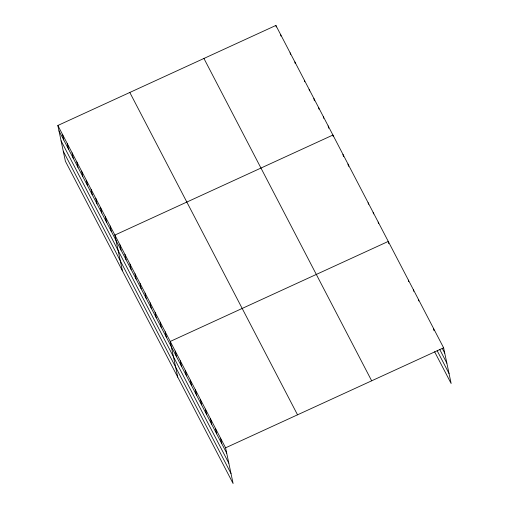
<?xml version="1.0" encoding="UTF-8"?>
<svg xmlns="http://www.w3.org/2000/svg" width="509" height="509" viewBox="0 0 509 509"><rect width="100%" height="100%" fill="white"/><g stroke="black" fill="none" stroke-linecap="round" stroke-linejoin="round"><path stroke-width="0.76" d="M57.854 125.475L225.582 447.825L233.109 483.55L65.381 161.2L57.854 125.475L275.891 25.45L443.619 347.8L451.146 383.525L434.61 351.751M225.582 447.825L443.619 347.8M442.226 348.315L444.745 353.151M439.668 349.359L446.857 363.171M437.174 350.707L449.033 373.504M203.937 58.459L371.665 380.808M129.808 92.466L297.53 414.816M58.98 130.819L226.709 453.169M61.093 140.84L228.821 463.196M63.269 151.173L230.997 473.523M433.553 328.458L434.037 330.755M418.455 299.451L418.78 300.978M413.429 289.78L413.747 291.307M408.396 280.109L408.714 281.636M388.749 243.716L388.265 241.425L170.229 341.45L177.762 377.175M378.206 222.083L378.524 223.61M373.173 212.412L373.491 213.939M368.141 202.741L368.459 204.268M348.016 164.063L348.493 166.354M342.983 154.392L343.467 156.683M333.242 136.577L332.918 135.05L114.881 235.069L122.408 270.801M328.165 125.914L328.649 128.204M323.412 116.784L323.737 118.311M318.659 107.647L318.984 109.174M313.907 98.517L314.39 100.807M309.154 89.38L309.478 90.907M304.407 80.25L304.726 81.777M294.902 61.983L295.22 63.51M290.149 52.847L290.467 54.38M280.644 34.58L280.968 36.114M275.891 25.45L276.215 26.977M220.55 438.154L221.676 443.498M215.517 428.483L216.643 433.827M210.484 418.812L211.61 424.156M205.451 409.141L206.578 414.485M200.419 399.47L201.545 404.814M195.392 389.799L196.519 395.149M190.36 380.128L191.486 385.478M185.327 370.457L186.453 375.807M180.294 360.786L181.42 366.136M175.261 351.121L176.388 356.465M165.196 331.779L166.328 337.123M160.17 322.108L161.296 327.452M155.137 312.437L156.263 317.781M150.104 302.766L151.23 308.11M145.071 293.095L146.198 298.439M140.039 283.424L141.165 288.768M135.006 273.753L136.132 279.097M129.98 264.082L131.106 269.426M124.947 254.411L126.073 259.755M119.914 244.74L121.04 250.091M110.129 225.939L111.255 231.283M105.376 216.802L106.502 222.153M100.623 207.672L101.749 213.017M95.87 198.535L96.996 203.886M91.117 189.405L92.25 194.75M86.371 180.269L87.497 185.62M81.618 171.139L82.744 176.483M76.865 162.002L77.992 167.353M72.113 152.872L73.239 158.216M67.36 143.735L68.486 149.086M62.607 134.605L63.733 139.95"/></g></svg>
